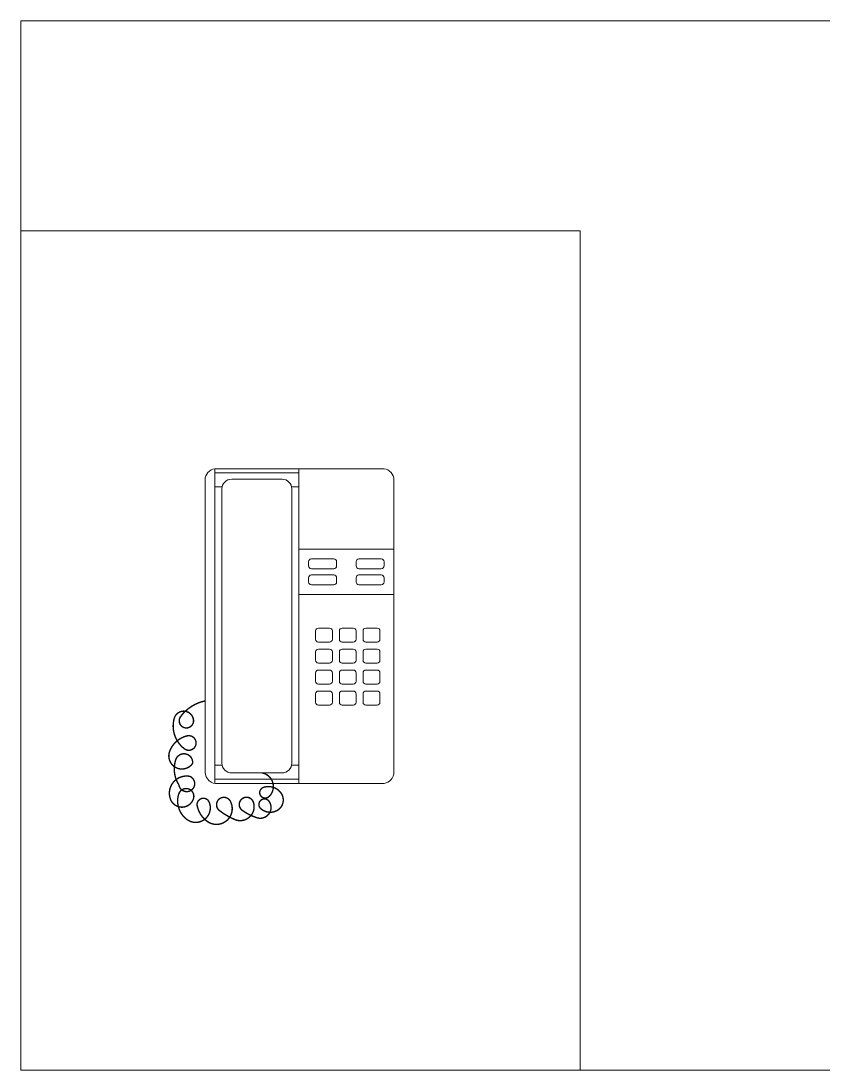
# Model space of a CAD drawing. Header units: metres. Extents: x -18745 to 220762, y -1579758 to -1356048.
# Drawn here: x 163238 to 163812, y -1453943 to -1453193 of the extents above; entities that cross this region are included whole.
import ezdxf

# ---------------------------------------------------------------- set-up
doc = ezdxf.new("R2010")
doc.units = ezdxf.units.M
doc.layers.get('0').update_dxf_attribs({"lineweight": 0})
doc.layers.add('A-100 - Copy$0$Medical Equipment and Furniture', color=8, linetype='Continuous', lineweight=0)

# ---------------------------------------------------------------- blocks, each defined once
blk = doc.blocks.new('A-100 - Copy$0$DM20079-P')
for p, q in [((-0.06163, 0.225), (0.05937, 0.225)), ((-0.06163, 0.225), (-0.06163, 0)), ((-0.00163, 0.225), (-0.00163, 0)), ((-0.06163, 0.222), (-0.00163, 0.222)), ((-0.04963, 0.2175), (-0.01363, 0.2175)), ((-0.06863, 0.217), (-0.06863, 0.008)), ((-0.06163, 0.212), (-0.05646, 0.212)), ((-0.05663, 0.2105), (-0.05663, 0.0145)), ((-0.00679, 0.212), (-0.00163, 0.212)), ((-0.00663, 0.2105), (-0.00663, 0.0145)), ((0.06637, 0.217), (0.06637, 0.008)), ((-0.00163, 0.1675), (0.06637, 0.1675)), ((-0.00163, 0.135), (0.06637, 0.135)), ((-0.06163, 0.013), (-0.05646, 0.013)), ((-0.04963, 0.0075), (-0.01363, 0.0075)), ((-0.00679, 0.013), (-0.00163, 0.013)), ((-0.06163, 0.003), (-0.00163, 0.003)), ((-0.05937, 0), (0.05937, 0))]:
    blk.add_line(p, q)
for points in [[(0.00737, 0.1605, 0.414214), (0.00537, 0.1585), (0.00537, 0.1555, 0.414214), (0.00737, 0.1535), (0.02337, 0.1535, 0.414214), (0.02537, 0.1555), (0.02537, 0.1585, 0.414214), (0.02337, 0.1605)], [(0.05737, 0.1535, 0.414214), (0.05937, 0.1555), (0.05937, 0.1585, 0.414214), (0.05737, 0.1605), (0.04137, 0.1605, 0.414214), (0.03937, 0.1585), (0.03937, 0.1555, 0.414214), (0.04137, 0.1535)], [(0.02337, 0.142, 0.414214), (0.02537, 0.144), (0.02537, 0.147, 0.414214), (0.02337, 0.149), (0.00737, 0.149, 0.414214), (0.00537, 0.147), (0.00537, 0.144, 0.414214), (0.00737, 0.142)], [(0.05737, 0.142, 0.414214), (0.05937, 0.144), (0.05937, 0.147, 0.414214), (0.05737, 0.149), (0.04137, 0.149, 0.414214), (0.03937, 0.147), (0.03937, 0.144, 0.414214), (0.04137, 0.142)], [(0.01037, 0.103, 0.414214), (0.01237, 0.101), (0.02037, 0.101, 0.414214), (0.02237, 0.103), (0.02237, 0.109, 0.414214), (0.02037, 0.111), (0.01237, 0.111, 0.414214), (0.01037, 0.109)], [(0.02737, 0.103, 0.414214), (0.02937, 0.101), (0.03737, 0.101, 0.414214), (0.03937, 0.103), (0.03937, 0.109, 0.414214), (0.03737, 0.111), (0.02937, 0.111, 0.414214), (0.02737, 0.109)], [(0.04437, 0.103, 0.414214), (0.04637, 0.101), (0.05437, 0.101, 0.414214), (0.05637, 0.103), (0.05637, 0.109, 0.414214), (0.05437, 0.111), (0.04637, 0.111, 0.414214), (0.04437, 0.109)], [(0.01037, 0.088, 0.414214), (0.01237, 0.086), (0.02037, 0.086, 0.414214), (0.02237, 0.088), (0.02237, 0.094, 0.414214), (0.02037, 0.096), (0.01237, 0.096, 0.414214), (0.01037, 0.094)], [(0.02737, 0.088, 0.414214), (0.02937, 0.086), (0.03737, 0.086, 0.414214), (0.03937, 0.088), (0.03937, 0.094, 0.414214), (0.03737, 0.096), (0.02937, 0.096, 0.414214), (0.02737, 0.094)], [(0.04437, 0.088, 0.414214), (0.04637, 0.086), (0.05437, 0.086, 0.414214), (0.05637, 0.088), (0.05637, 0.094, 0.414214), (0.05437, 0.096), (0.04637, 0.096, 0.414214), (0.04437, 0.094)], [(0.01037, 0.073, 0.414214), (0.01237, 0.071), (0.02037, 0.071, 0.414214), (0.02237, 0.073), (0.02237, 0.079, 0.414214), (0.02037, 0.081), (0.01237, 0.081, 0.414214), (0.01037, 0.079)], [(0.02737, 0.073, 0.414214), (0.02937, 0.071), (0.03737, 0.071, 0.414214), (0.03937, 0.073), (0.03937, 0.079, 0.414214), (0.03737, 0.081), (0.02937, 0.081, 0.414214), (0.02737, 0.079)], [(0.04437, 0.073, 0.414214), (0.04637, 0.071), (0.05437, 0.071, 0.414214), (0.05637, 0.073), (0.05637, 0.079, 0.414214), (0.05437, 0.081), (0.04637, 0.081, 0.414214), (0.04437, 0.079)], [(0.01037, 0.058, 0.414214), (0.01237, 0.056), (0.02037, 0.056, 0.414214), (0.02237, 0.058), (0.02237, 0.064, 0.414214), (0.02037, 0.066), (0.01237, 0.066, 0.414214), (0.01037, 0.064)], [(0.02737, 0.058, 0.414214), (0.02937, 0.056), (0.03737, 0.056, 0.414214), (0.03937, 0.058), (0.03937, 0.064, 0.414214), (0.03737, 0.066), (0.02937, 0.066, 0.414214), (0.02737, 0.064)], [(0.04437, 0.058, 0.414214), (0.04637, 0.056), (0.05437, 0.056, 0.414214), (0.05637, 0.058), (0.05637, 0.064, 0.414214), (0.05437, 0.066), (0.04637, 0.066, 0.414214), (0.04437, 0.064)]]:
    blk.add_lwpolyline(points, format="xyb", close=True)
at = {"const_width": 0.001}
blk.add_lwpolyline([(-0.06863, 0.05898, 0.184574), (-0.08613, 0.0478, 1.44364), (-0.07692, 0.04516, 0.837915), (-0.09074, 0.04648, 0.30536), (-0.0835, 0.02477, 1.584726), (-0.08153, 0.03398, 0.253153), (-0.09403, 0.0228, 0.874198), (-0.07758, 0.01424, 0.915253), (-0.08968, 0.0168, 0.223821), (-0.08738, -0.00107, 1.703343), (-0.07955, 0.00504, 0.588962), (-0.09337, -0.01141, 0.717795), (-0.07692, -0.01075, 0.983104), (-0.08745, -0.00746, 0.326362), (-0.08153, -0.02588, 0.758716), (-0.06573, -0.01338, 0.906186), (-0.07429, -0.01602, 0.189488), (-0.06705, -0.0272, 0.7948), (-0.05059, -0.01273, 1.223996), (-0.05849, -0.01931, 0.072149), (-0.0473, -0.02588, 0.645886), (-0.03414, -0.01338, 1.366917), (-0.04204, -0.01931, 0.078415), (-0.03151, -0.02457, 0.723006), (-0.02295, -0.01273, 1.105484), (-0.02887, -0.01799, 0.327892), (-0.01703, -0.01931, 0.446638), (-0.01439, -0.00681, 0.327263), (-0.0269, -0.00286, 1.240441), (-0.02295, -0.00944, 0.611307), (-0.02784, 0.0075)], format="xyb", dxfattribs=at)
for centre, radius, start, end in [((-0.0605, 0.21695), 0.00813, 97.96327, 179.66488), ((0.05825, 0.21695), 0.00813, 0.33512, 82.03673), ((-0.04963, 0.2105), 0.007, 90, 180), ((-0.01363, 0.2105), 0.007, 0, 90), ((-0.0605, 0.00805), 0.00813, 180.33512, 277.96327), ((-0.04963, 0.0145), 0.007, 180, 270), ((-0.01363, 0.0145), 0.007, 270, 0), ((0.05825, 0.00805), 0.00813, 277.96327, 359.66488)]:
    blk.add_arc(centre, radius, start, end)
blk = doc.blocks.new('A-100 - Copy$0$GF21043-P')
for p, q in [((0.8, 0.75), (-0.8, 0.75)), ((-0.8, 0.75), (-0.8, 0)), ((-0.8, 0.6), (-0.4, 0.6)), ((-0.4, 0.6), (-0.4, 0)), ((-0.8, 0), (0.8, 0))]:
    blk.add_line(p, q)
blk = doc.blocks.new('A-100 - Copy')
at = {"layer": 'A-100 - Copy$0$Medical Equipment and Furniture', "extrusion": (8.17187e-07, 1.19934e-18, 1), "xscale": 1000.000000000002, "yscale": 1000.000000000002, "zscale": 1000.000000000002}
blk.add_blockref('A-100 - Copy$0$GF21043-P', (164038.1, -1453942.69, 0.13), dxfattribs=at)
at = {"layer": 'A-100 - Copy$0$Medical Equipment and Furniture', "extrusion": (-8.17187e-07, 9.34116e-11, -1), "xscale": -1000.000000000002, "yscale": 1000.000000000004, "zscale": 1000.000000000002}
blk.add_blockref('A-100 - Copy$0$DM20079-P', (-163438.43, -1453737.77, -0.15), dxfattribs=at)

msp = doc.modelspace()

# ---------------------------------------------------------------- block references
msp.add_blockref('A-100 - Copy', (0, 0))

doc.saveas('drawing.dxf')
